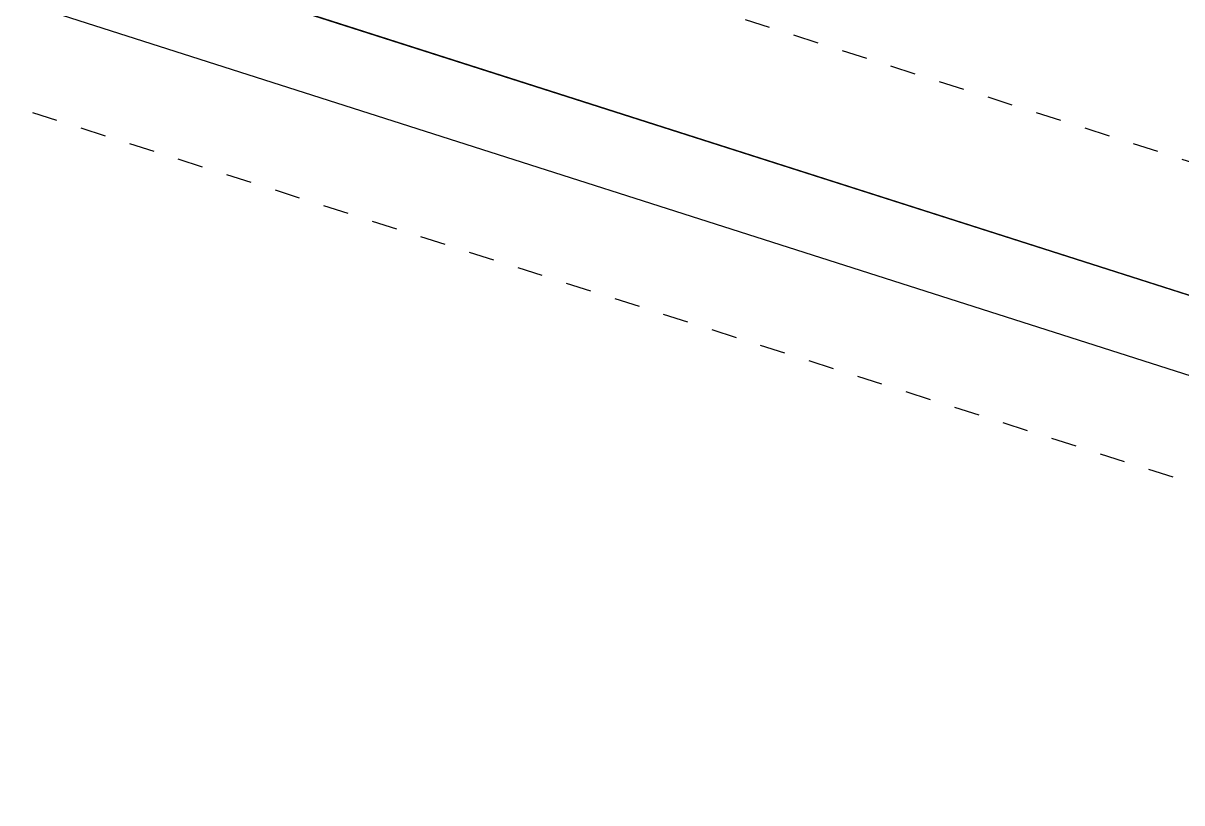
# Model space of a CAD drawing. Header units: millimetres. Extents: x 409504 to 410674, y 7402686 to 14806894.
# Drawn here: x 409798.99 to 409844.47, y 7402790.27 to 7402820.89 of the extents above; entities that cross this region are included whole.
import ezdxf

# ---------------------------------------------------------------- set-up
doc = ezdxf.new("R2010")
doc.units = ezdxf.units.MM
doc.linetypes.add('JIS_02_1.0', pattern=[2, 1, -1])
for name, color, linetype in [('G_meiofio', 8, 'Continuous'), ('G_quadra', 4, 'Continuous'), ('G_txareasdatas', 1, 'Continuous')]:
    doc.layers.add(name, color=color, linetype=linetype)

msp = doc.modelspace()

# ---------------------------------------------------------------- linework, layer by layer
at = {"layer": 'G_meiofio'}
msp.add_line((409882.093, 7402795.111), (409713.417, 7402849.05), dxfattribs=at)
at = {"layer": 'G_meiofio', "linetype": 'JIS_02_1.0'}
msp.add_line((410107.014, 7402718.985), (409707.551, 7402846.726), dxfattribs=at)
msp.add_lwpolyline([(409804.007, 7402922.065), (409874.007, 7402922.065), (409874.007, 7402806.096), (409804.007, 7402828.48)], close=True, dxfattribs=at)
at = {"layer": 'G_quadra'}
msp.add_lwpolyline([(409711.959, 7402905.901), (409711.959, 7402927.065), (409879.007, 7402927.065), (409879.007, 7402799.247), (409714.331, 7402851.908)], dxfattribs=at)
at = {"layer": 'G_txareasdatas'}
msp.add_lwpolyline([(409801.007, 7402927.065), (409879.007, 7402927.065), (409879.007, 7402799.247), (409801.007, 7402824.19), (409801.007, 7402927.065)], dxfattribs=at)

doc.saveas('drawing.dxf')
